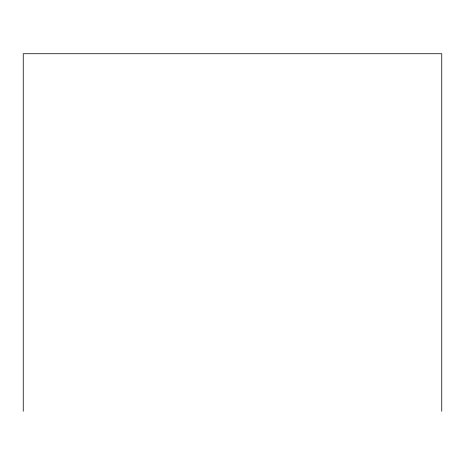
<?xml version="1.0" encoding="UTF-8"?>
<svg xmlns="http://www.w3.org/2000/svg" width="465" height="465" viewBox="0 0 465 465"><rect width="100%" height="100%" fill="white"/><g stroke="black" fill="none" stroke-linecap="round" stroke-linejoin="round"><path stroke-width="0.7" d="M441.75 411.275L441.75 53.725L23.25 53.725L23.25 411.275"/></g></svg>
